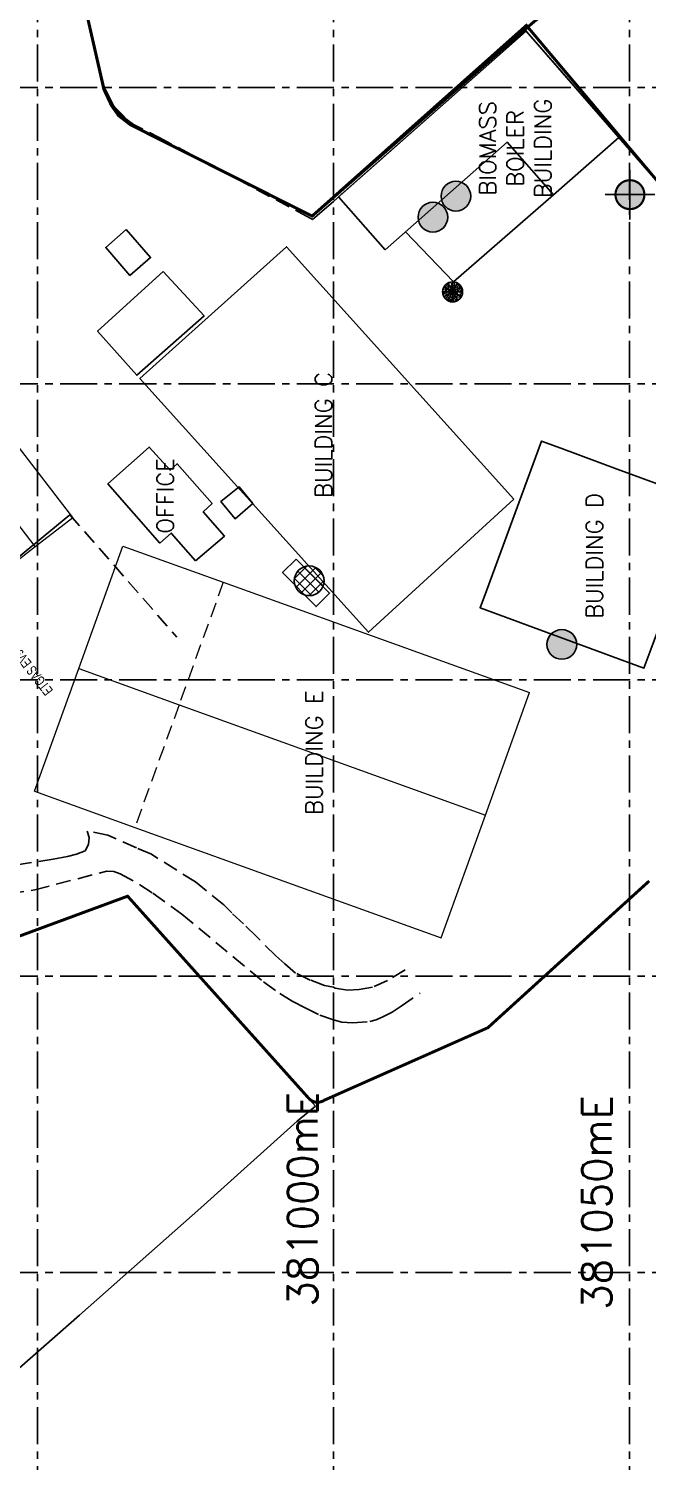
# Model space of a CAD drawing. Extents: x 380524 to 381571, y 430951 to 432014.
# Drawn here: x 380948.5 to 381053, y 431218.1 to 431459.9 of the extents above; entities that cross this region are included whole.
import ezdxf

# ---------------------------------------------------------------- set-up
doc = ezdxf.new("R2010")
doc.units = 0
doc.header["$LTSCALE"] = 5
doc.header["$MEASUREMENT"] = 0
doc.linetypes.add('CENTER', pattern=[2, 1.25, -0.25, 0.25, -0.25])
doc.linetypes.add('DASHED', pattern=[0.75, 0.5, -0.25])
doc.layers.get('0').update_dxf_attribs({"linetype": 'CONTINUOUS'})
for name, color, linetype in [('1 HAPTON TRADING PERMIT', 251, 'DASHED'), ('BH4', 3, 'CONTINUOUS'), ('DRGTEXT', 4, 'CONTINUOUS'), ('FPP-BIOMASS B DRAINAGE', 160, 'CONTINUOUS'), ('FPRP', 251, 'CONTINUOUS'), ('G8010001', 8, 'CONTINUOUS'), ('G8010030', 8, 'CONTINUOUS'), ('G8010032', 8, 'DASHED'), ('G8010572', 8, 'CENTER'), ('PALIGLINIJA', 7, 'CONTINUOUS'), ('permit boundary', 80, 'CONTINUOUS')]:
    doc.layers.add(name, color=color, linetype=linetype)
doc.styles.add('ROMANS', font='ROMANS.SHX')
doc.styles.add('SLDTEXTSTYLE5', font='TXT', dxfattribs={"width": 0.7})

# ---------------------------------------------------------------- blocks, each defined once
blk = doc.blocks.new('SW_NOTE_13')
at = {"layer": 'PALIGLINIJA', "color": 0, "insert": (-57.54, 1.69), "char_height": 3.4396, "attachment_point": 1, "style": 'SLDTEXTSTYLE5'}
blk.add_mtext('ETGAS EV9-DB ATR UNIT', dxfattribs=at)

msp = doc.modelspace()

# ---------------------------------------------------------------- hatches: boundary and pattern name
at = {"layer": 'FPP-BIOMASS B DRAINAGE', "ltscale": 10}
h = msp.add_hatch(dxfattribs=at)
h.set_pattern_fill('AR-CONC', color=160, scale=0.098)
h.set_pattern_definition([(50, (7775.7302, 8623.8392), (0.70291497895, -0.0614970923), [0.0735, -0.8085]), (355, (7775.7302, 8623.8392), (-0.1359763069, 0.737148291), [0.0588, -0.6468]), (100.45144446, (7775.7888, 8623.8341), (0.5669386698, 0.67565119115), [0.0624653882, -0.6871192698]), (46.1842, (7775.7302, 8624.0352), (1.045896504, -0.1622088952), [0.11025, -1.21275]), (96.6356355, (7775.8174, 8624.0217), (0.9159687068, 0.9546362288), [0.0936981352, -1.0306794848]), (351.184164, (7775.7302, 8624.0352), (0.9159687062, 0.9546362283), [0.0882, -0.970200001]), (21, (7775.8282, 8623.9862), (0.5849689111, -0.39456651285), [0.0735, -0.8085]), (326, (7775.8282, 8623.9862), (0.2384490253, 0.7106470441), [0.0588, -0.6468]), (71.45144474, (7775.877, 8623.95334), (0.8234179292, 0.31608052975), [0.0624653862, -0.6871192698]), (37.5, (7775.73023, 8623.83922), (0.01191665821, 0.32623597675), [0, -0.63896, 0, -0.6566, 0, -0.64925]), (7.5, (7775.73023, 8623.83922), (0.2578081467, 0.38652347764), [0, -0.37436, 0, -0.62426, 0, -0.24745]), (327.5, (7775.51169, 8623.83922), (0.52314598745, -0.0221037743), [0, -0.245, 0, -0.7644, 0, -1.0143]), (317.5, (7775.4137, 8623.83922), (0.57152244596, 0.0981028827), [0, -0.3185, 0, -0.50764, 0, -0.7203])])
h.paths.add_polyline_path([(381018.44, 431415.51, 1), (381021.81, 431415.51, 1)])
at = {"layer": 'FPRP'}
h = msp.add_hatch(color=250, dxfattribs=at)
h.dxf.hatch_style = 1
h.paths.add_polyline_path([(381023.2, 431431.67, 1), (381018.18, 431431.67, 1)])
h = msp.add_hatch(color=250, dxfattribs=at)
h.dxf.hatch_style = 1
h.paths.add_polyline_path([(381019.32, 431428.12, 1), (381014.29, 431428.12, 1)])
at = {"layer": 'G8010032', "ltscale": 10}
h = msp.add_hatch(dxfattribs=at)
h.set_pattern_fill('ANSI37', color=256, scale=10)
h.set_pattern_definition([(45, (-71.7184, 5.473), (-0.8838834765, 0.8838834765), []), (135, (-71.7184, 5.473), (-0.8838834765, -0.8838834765), [])])
h.paths.add_polyline_path([(380993.39, 431366.74, 1), (380998.42, 431366.74, 1)])
at = {"layer": 'G8010032'}
h = msp.add_hatch(color=256, dxfattribs=at)
h.dxf.hatch_style = 1
h.paths.add_polyline_path([(381041.08, 431356, 1), (381036.05, 431356, 1)])
at = {"layer": 'permit boundary'}
h = msp.add_hatch(color=80, dxfattribs=at)
h.dxf.hatch_style = 1
h.paths.add_polyline_path([(381052.39, 431431.92), (381050.07, 431431.92), (381050.07, 431429.59, 0.414214)])
h.paths.add_polyline_path([(381050.07, 431434.24), (381050.07, 431431.92), (381052.39, 431431.92, 0.414214)])
h.paths.add_polyline_path([(381050.07, 431434.24, 0.414214), (381047.74, 431431.92), (381050.07, 431431.92)])
h.paths.add_polyline_path([(381050.07, 431431.92), (381047.74, 431431.92, 0.414214), (381050.07, 431429.59)])

# ---------------------------------------------------------------- linework, layer by layer
at = {"color": 7, "linetype": 'Continuous', "lineweight": 15}
for p, q in [((380955.98, 431377.44), (380937.16, 431401.81)), ((380949.65, 431372.55), (380930.83, 431396.92)), ((380949.65, 431372.55), (380955.98, 431377.44)), ((380943.32, 431367.66), (380949.65, 431372.55)), ((380956.99, 431351.91), (380964.45, 431372.61)), ((380964.45, 431372.61), (380981.39, 431366.5)), ((380981.39, 431366.5), (381033.13, 431347.86)), ((380949.54, 431331.21), (380956.99, 431351.91)), ((380956.99, 431351.91), (380973.93, 431345.81)), ((381025.67, 431327.16), (381033.13, 431347.86)), ((380973.93, 431345.81), (381025.67, 431327.16)), ((380949.54, 431331.21), (380966.47, 431325.11)), ((381018.21, 431306.46), (381025.67, 431327.16)), ((380966.47, 431325.11), (381018.21, 431306.46))]:
    msp.add_line(p, q, dxfattribs=at)
at = {"color": 7, "linetype": 'DASHED', "lineweight": 15}
for p, q in [((380981.39, 431366.5), (380973.93, 431345.81)), ((380973.93, 431345.81), (380966.47, 431325.11))]:
    msp.add_line(p, q, dxfattribs=at)
at = {"layer": '1 HAPTON TRADING PERMIT', "linetype": 'DASHED', "const_width": 0.5, "flags": 128}
msp.add_lwpolyline([(380863.04, 431600.47), (380892.2, 431604.7), (380920.3, 431573), (380921.65, 431576.22), (380938.27, 431577.76), (380948.9, 431576.9), (380961.5, 431579.9), (380976.9, 431579.65), (380990.75, 431562.8), (380995.6, 431554.4), (381016.85, 431550.2), (381036.47, 431537.1), (381038.84, 431520.22), (381044.71, 431511.03), (381053.1, 431507.11), (381057.86, 431505.86), (381063.64, 431502.97), (381072.76, 431492.62), (381033.72, 431460.99), (380996.4, 431428.3), (380966.87, 431443.15), (380964.93, 431444.59), (380962.84, 431446.75), (380961.19, 431450.02), (380956.57, 431470.15), (380953.36, 431479.55), (380947.41, 431490.34), (380943.27, 431495.51), (380929.52, 431507.7), (380891.39, 431539.15), (380878.12, 431550.09), (380874.1, 431554.38), (380868.85, 431563.36), (380863.04, 431600.47)], dxfattribs=at)
at = {"layer": 'BH4'}
for p, q in [((381050.07, 431427.72), (381050.07, 431436.12)), ((381054.27, 431431.92), (381045.87, 431431.92))]:
    msp.add_line(p, q, dxfattribs=at)
at = {"layer": 'BH4', "const_width": 0.367}
msp.add_lwpolyline([(381050.07, 431429.48, 1), (381050.07, 431434.36, 1)], format="xyb", close=True, dxfattribs=at)
at = {"layer": 'FPP-BIOMASS B DRAINAGE', "color": 160}
for p, q in [((381018.46, 431415.51), (381021.83, 431415.51)), ((381021.6, 431416.36), (381018.68, 431414.67)), ((381018.68, 431416.36), (381021.63, 431414.73)), ((381020.97, 431416.98), (381019.31, 431414.05)), ((381019.34, 431416.99), (381020.95, 431414.03)), ((381020.14, 431413.83), (381020.14, 431417.2))]:
    msp.add_line(p, q, dxfattribs=at)
at = {"layer": 'FPP-BIOMASS B DRAINAGE', "color": 160, "ltscale": 10}
msp.add_circle((381020.13, 431415.51), 1.69, dxfattribs=at)
at = {"layer": 'FPRP', "color": 250, "linetype": 'ByBlock'}
for centre in [(381020.69, 431431.67), (381016.8, 431428.12), (380995.9, 431366.74)]:
    msp.add_circle(centre, 2.51, dxfattribs=at)
at = {"layer": 'G8010001'}
for points in [[(381036.92, 431454.51), (381032.55, 431459.53), (381000.57, 431431.27)], [(380971.26, 431418.97), (380978.16, 431411.44), (380966.78, 431401.43), (380960.17, 431408.88), (380971.26, 431418.97)], [(380976.7, 431370.1), (380981.6, 431374.3), (380978, 431378.4), (380979.5, 431379.8), (380973.6, 431386.5), (380972.4, 431385.4), (380968.9, 431389.3), (380961.9, 431383.1), (380970.7, 431373.1), (380972.6, 431374.8), (380976.7, 431370.1)], [(381025.82, 431365.07), (381024.76, 431362.2), (381052.44, 431351.99), (381053.6, 431355.12), (381058.48, 431368.37), (381060.03, 431372.56), (381062.81, 431380.1), (381047.93, 431385.59), (381038.41, 431389.1), (381035.13, 431390.31), (381025.82, 431365.07)], [(380955.49, 431377.9), (380943.21, 431367.81)]]:
    msp.add_lwpolyline(points, dxfattribs=at)
at = {"layer": 'G8010001', "flags": 128}
msp.add_lwpolyline([(381032.55, 431459.53), (381048.17, 431441.57), (381037.19, 431431.87), (381029.31, 431440.79), (381008.74, 431422.61), (381000.86, 431431.53), (381032.55, 431459.53)], dxfattribs=at)
at = {"layer": 'G8010001'}
msp.add_lwpolyline([(380965.02, 431426.03), (380969.11, 431421.3), (380965.64, 431418.3), (380961.55, 431423.02)], close=True, dxfattribs=at)
at = {"layer": 'G8010001', "ltscale": 10}
msp.add_lwpolyline([(380993.71, 431370.39), (380999.36, 431364.67), (380997.06, 431362.4), (380991.41, 431368.13)], close=True, dxfattribs=at)
at = {"layer": 'G8010030'}
for points in [[(381059.34, 431428.72), (381036.92, 431454.51)], [(380996.48, 431427.74), (381000, 431430.77)], [(381000.57, 431431.27), (381000, 431430.77)], [(380986.4, 431379.8), (380983.4, 431377.2), (380981, 431380.1), (380984.1, 431382.6), (380986.4, 431379.8)], [(380920.65, 431309.67), (380922.05, 431308.3), (380929.93, 431300.48), (380965.24, 431313.5), (380996.99, 431278.08)], [(380927.9, 431217.2), (380957.1, 431242.8), (380977.6, 431260.9), (380993.9, 431275.5), (380996.99, 431278.08)]]:
    msp.add_lwpolyline(points, dxfattribs=at)
at = {"layer": 'G8010030', "flags": 128}
msp.add_lwpolyline([(381037.19, 431431.87), (381020.27, 431417.21), (381012.15, 431425.62)], dxfattribs=at)
msp.add_lwpolyline([(381030.45, 431380.52), (380992.06, 431423.12), (380967.31, 431400.87), (381005.9, 431358.06)], close=True, dxfattribs=at)
at = {"layer": 'G8010032'}
for points in [[(380956.47, 431470.5), (380957.16, 431467.45), (380960.79, 431451.33), (380961.19, 431450.02), (380961.69, 431448.7), (380962.39, 431447.37), (380963.29, 431446.13), (380964.28, 431445.08), (380965.58, 431444.11), (380970.46, 431441.64), (380995.32, 431428.37), (380996.29, 431427.85), (380996.48, 431427.74)], [(380955.49, 431377.9), (380973.54, 431357.24)], [(381012.1, 431301.05), (381009.15, 431299.26), (381006.59, 431298.13), (381004.34, 431297.73), (381002.35, 431297.66), (381000.31, 431297.98), (381000, 431298.17), (380998.5, 431298.44), (380996.06, 431299.35), (380993.61, 431300.53), (380991.8, 431302.07), (380990.26, 431303.43), (380987, 431306.69), (380984.82, 431308.86), (380982.83, 431310.67), (380981.47, 431312.03), (380976.7, 431315.9), (380969.25, 431320.58), (380966.73, 431321.66), (380961.9, 431323.78), (380958.4, 431324.5), (380958.75, 431323.38), (380958.66, 431322.25), (380958.05, 431321.13), (380956.58, 431320.61), (380955.11, 431320.18), (380952.69, 431319.74), (380945.43, 431318.62)], [(380945.23, 431313.95), (380949.55, 431314.56), (380961.75, 431317.74), (380962.89, 431317.67), (380963.97, 431317.28), (380967.32, 431315.43), (380969.51, 431314), (380974.38, 431310.49), (380988.2, 431299.02), (380990.93, 431297.05), (380993.05, 431295.76), (380995.25, 431294.63), (380997.72, 431293.44), (381000, 431292.62), (381000.01, 431292.62), (381001.41, 431292.22), (381003.21, 431292.12), (381006.12, 431292.33), (381007.22, 431292.63), (381008.32, 431293.14), (381009.93, 431293.94), (381011.43, 431294.94), (381014.64, 431297.15)]]:
    msp.add_lwpolyline(points, dxfattribs=at)
at = {"layer": 'G8010032', "linetype": 'ByBlock'}
msp.add_circle((381038.57, 431356), 2.51, dxfattribs=at)
at = {"layer": 'G8010572', "flags": 128}
for points in [[(380950, 430951.02), (380950, 431973.67)], [(381000, 430951.02), (381000, 431973.67)], [(381050, 430951.02), (381050, 431973.67)], [(380523.84, 431450), (381478.62, 431450)], [(380523.84, 431400), (381478.62, 431400)], [(380523.84, 431350), (381478.62, 431350)], [(380523.84, 431300), (381478.62, 431300)], [(380523.84, 431250), (381478.62, 431250)]]:
    msp.add_lwpolyline(points, dxfattribs=at)
at = {"layer": 'permit boundary', "const_width": 0.5, "flags": 128}
msp.add_lwpolyline([(381053.33, 431316.07), (381026.08, 431291.3), (380998.43, 431279.05, -0.374477), (380995.83, 431279.38), (380965.24, 431313.5), (380931.12, 431300.92, -0.289883), (380929.03, 431301.37), (380902.93, 431326.95), (380872.49, 431357.15), (380880.87, 431364.62), (380866.28, 431385.7), (380878.18, 431410.54), (380876.48, 431427.29), (380875.82, 431432.73), (380844.53, 431524.08)], format="xyb", dxfattribs=at)
msp.add_lwpolyline([(380956.57, 431470.15), (380961.23, 431449.68), (380962.48, 431447.02), (380963.71, 431445.27), (380965.67, 431443.76), (380968.06, 431442.54), (380996.4, 431428.3), (381032.58, 431460.49), (381059.11, 431428.98)], dxfattribs=at)

# ---------------------------------------------------------------- block references
at = {"layer": 'PALIGLINIJA', "color": 7, "xscale": 0.4999999999999999, "yscale": 0.4999999999999999, "zscale": 0.4999999999999999, "rotation": 127.6813578695038}
msp.add_blockref('SW_NOTE_13', (380934.45, 431370.47), dxfattribs=at)

# ---------------------------------------------------------------- texts
at = {"layer": 'DRGTEXT', "char_height": 2.8, "attachment_point": 1, "rotation": 90, "style": 'ROMANS'}
for s, insert, width in [('\\pxqc;BIOMASS \\PBOILER\\PBUILDING', (381024.64, 431438.23), 3), ('\\pxqc;BUILDING C', (380996.93, 431378.62), 25.4586), ('\\pxqc;OFFICE', (380970.19, 431357.98), 46.1679), ('\\pxqc;BUILDING D', (381042.67, 431358.14), 25.6014), ('\\pxqc;BUILDING E', (380995.34, 431324.98), 25.4586)]:
    msp.add_mtext(s, dxfattribs=dict(at, insert=insert, width=width))
at = {"layer": 'DRGTEXT', "char_height": 5, "attachment_point": 1, "rotation": 90, "style": 'ROMANS'}
for s, insert in [('381000mE', (380992.28, 431244.22)), ('381050mE', (381041.98, 431243.68))]:
    msp.add_mtext(s, dxfattribs=dict(at, insert=insert))

doc.saveas('drawing.dxf')
